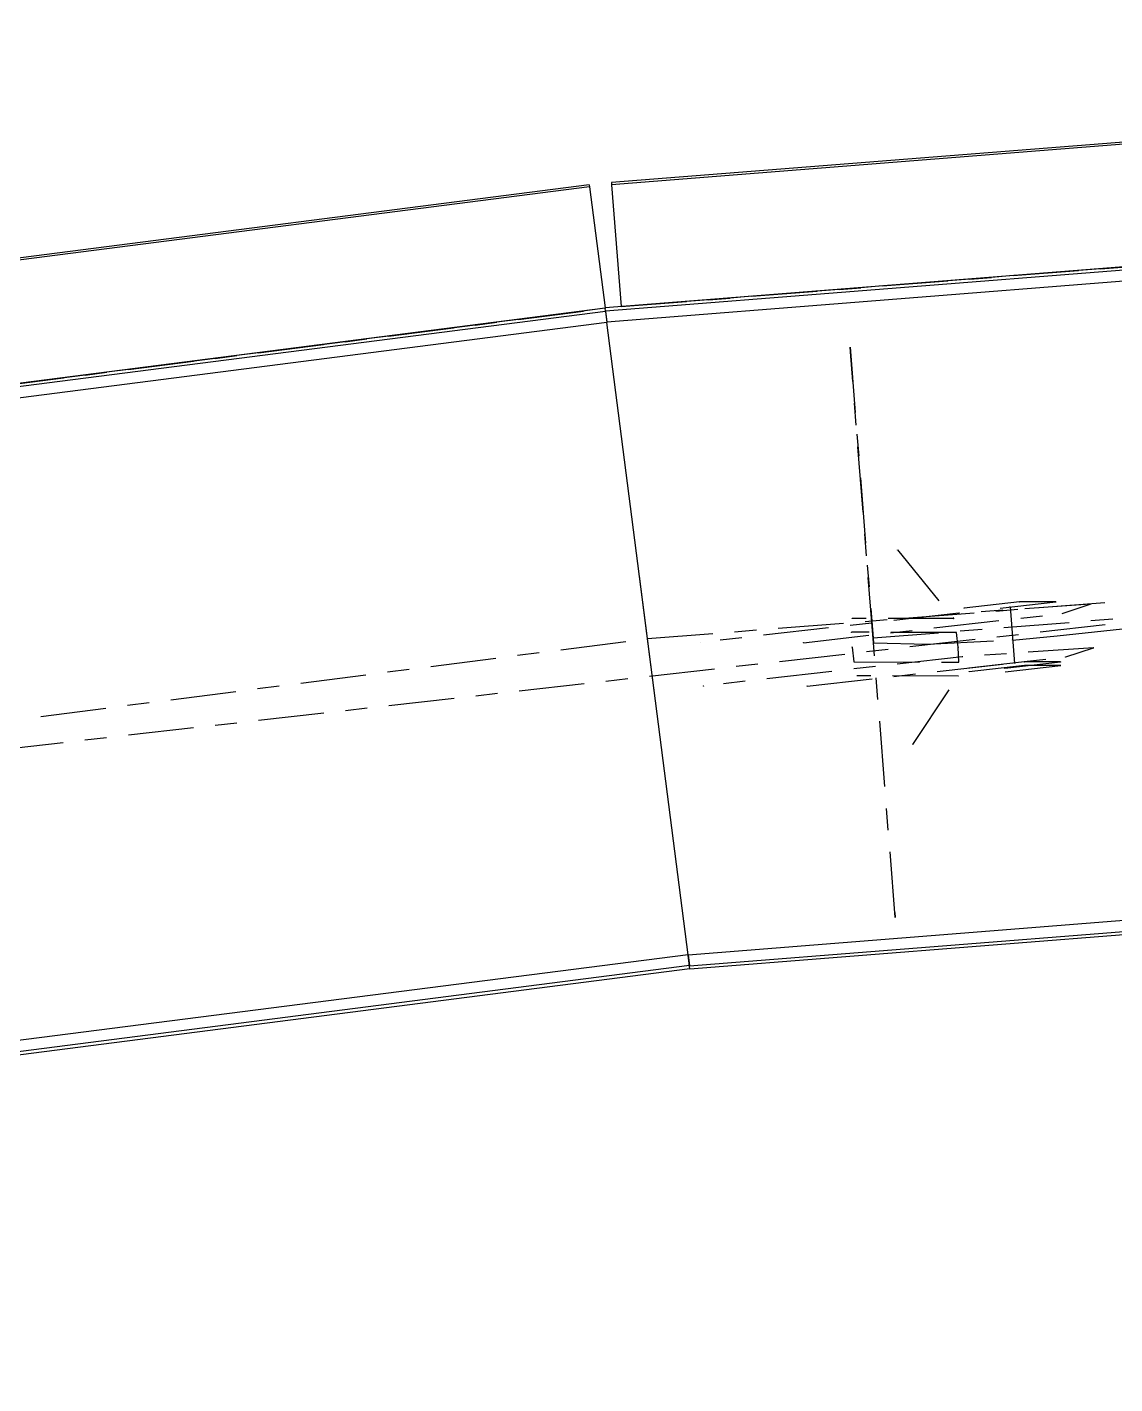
# Model space of a CAD drawing. Header units: millimetres. Extents: x 2368 to 8313, y 7493 to 11698.
# Drawn here: x 4481.4 to 4531.2, y 11398.7 to 11460.8 of the extents above; entities that cross this region are included whole.
import ezdxf

# ---------------------------------------------------------------- set-up
doc = ezdxf.new("R2010")
doc.units = ezdxf.units.MM
doc.linetypes.add('XKITLINE00', pattern=[0])
doc.linetypes.add('XKITLINE03', pattern=[6, 3, -1, 1, -1])

msp = doc.modelspace()

# ---------------------------------------------------------------- linework, layer by layer
at = {"color": 8, "linetype": 'XKITLINE00'}
for p, q in [((4841.0902, 11480.0157), (4508.1289, 11453.6953)), ((4841.098, 11479.916), (4508.1368, 11453.5956)), ((4842.2799, 11474.392), (4507.8375, 11447.9544)), ((4842.2843, 11474.2434), (4507.8564, 11447.8071)), ((4842.2996, 11473.7382), (4507.9207, 11447.3057)), ((4507.1145, 11453.5902), (4175.8295, 11411.0913)), ((4507.1273, 11453.491), (4175.8422, 11410.9921)), ((4507.1145, 11453.5902), (4507.1273, 11453.491)), ((4507.1273, 11453.491), (4507.8375, 11447.9544)), ((4508.1289, 11453.6953), (4508.1368, 11453.5956)), ((4508.1368, 11453.5956), (4508.5781, 11448.013)), ((4507.8398, 11447.9365), (4176.5547, 11405.4376)), ((4507.8587, 11447.7893), (4176.5736, 11405.2904)), ((4507.8564, 11447.8071), (4507.8375, 11447.9544)), ((4507.8564, 11447.8071), (4507.9207, 11447.3057)), ((4507.8587, 11447.7893), (4507.9229, 11447.2885)), ((4507.9229, 11447.2885), (4176.6378, 11404.7897)), ((4511.635, 11418.3522), (4507.9229, 11447.2885)), ((4843.1811, 11444.5435), (4511.6372, 11418.3351)), ((4843.1963, 11444.0383), (4511.7016, 11417.8337)), ((4510.1453, 11429.9647), (4509.4126, 11435.676)), ((4542.7369, 11420.1381), (4511.7205, 11417.6863)), ((4511.635, 11418.3522), (4180.3499, 11375.8533)), ((4511.6993, 11417.8515), (4180.4142, 11375.3526)), ((4511.635, 11418.3522), (4511.6993, 11417.8515)), ((4511.7205, 11417.6863), (4511.6372, 11418.3351)), ((4511.7182, 11417.7042), (4250.3449, 11384.174))]:
    msp.add_line(p, q, dxfattribs=at)
at = {"color": 8, "linetype": 'XKITLINE03'}
for p, q in [((4508.578, 11448.013), (4841.5392, 11474.3335)), ((4841.5393, 11474.3335), (4508.5781, 11448.013)), ((4509.7789, 11432.8204), (4842.7402, 11459.1408)), ((4509.779, 11432.8204), (4842.7403, 11459.1408)), ((4176.5546, 11405.4376), (4507.8397, 11447.9365)), ((4507.8398, 11447.9365), (4176.5547, 11405.4376)), ((4519.0707, 11445.9481), (4519.0542, 11446.1568)), ((4519.0542, 11446.1568), (4520.1073, 11432.8357)), ((4520.1238, 11432.627), (4519.0707, 11445.9481)), ((4396.5881, 11418.2997), (4560.5882, 11436.8368)), ((4521.2244, 11436.8772), (4523.7909, 11433.7361)), ((4524.0298, 11433.9819), (4512.1908, 11432.6438)), ((4516.9251, 11432.633), (4528.7641, 11433.9712)), ((4541.0418, 11434.4927), (4520.1071, 11432.8378)), ((4530.0423, 11434.3886), (4524.0298, 11433.9819)), ((4526.8127, 11434.5004), (4524.2709, 11434.2131)), ((4525.9214, 11434.2093), (4528.4631, 11434.4966)), ((4526.3733, 11434.2752), (4526.5779, 11431.6868)), ((4528.4631, 11434.4966), (4526.8127, 11434.5004)), ((4528.5353, 11432.9418), (4541.0583, 11434.2839)), ((4528.7641, 11433.9712), (4530.0423, 11434.3886)), ((4523.7909, 11433.7361), (4519.1537, 11433.7466)), ((4178.4938, 11390.3215), (4509.7789, 11432.8204)), ((4178.4939, 11390.3215), (4509.779, 11432.8204)), ((4523.9212, 11433.0987), (4519.1242, 11433.1096)), ((4520.1071, 11432.8378), (4520.1236, 11432.6291)), ((4522.6142, 11432.5715), (4526.4936, 11432.7535)), ((4524.003, 11432.4217), (4523.9212, 11433.0987)), ((4526.4936, 11432.7535), (4528.5353, 11432.9418)), ((4519.1493, 11432.4328), (4519.2311, 11431.7557)), ((4520.1236, 11432.6291), (4522.6142, 11432.5715)), ((4521.1168, 11420.0645), (4520.1238, 11432.627)), ((4524.0283, 11431.7448), (4524.003, 11432.4217)), ((4530.1997, 11432.3975), (4524.1872, 11431.9909)), ((4528.9215, 11431.9801), (4530.1997, 11432.3975)), ((4524.1872, 11431.9909), (4512.3482, 11430.6527)), ((4517.0825, 11430.642), (4528.9215, 11431.9801)), ((4519.2311, 11431.7557), (4524.0283, 11431.7448)), ((4527.0299, 11431.7527), (4524.4881, 11431.4654)), ((4527.0424, 11431.5934), (4524.5007, 11431.3062)), ((4526.1386, 11431.4617), (4528.6803, 11431.749)), ((4526.1512, 11431.3024), (4528.6929, 11431.5897)), ((4528.6803, 11431.749), (4527.0299, 11431.7527)), ((4528.6929, 11431.5897), (4527.0424, 11431.5934)), ((4523.9987, 11431.1079), (4519.3615, 11431.1184)), ((4521.9279, 11427.9772), (4523.9987, 11431.1079)), ((4521.1003, 11420.2732), (4521.1168, 11420.0645))]:
    msp.add_line(p, q, dxfattribs=at)
at = {"color": 8, "linetype": 'XKITLINE00'}
for centre in [(4507.8397, 11447.9365), (4507.8398, 11447.9365), (4508.578, 11448.013), (4508.5781, 11448.013), (4519.0542, 11446.1568), (4519.0542, 11446.1568), (4519.0707, 11445.9481), (4519.0707, 11445.9481), (4521.2244, 11436.8772), (4524.0298, 11433.9819), (4524.0298, 11433.9819), (4524.2709, 11434.2131), (4525.9214, 11434.2093), (4526.3733, 11434.2752), (4526.8127, 11434.5004), (4526.8127, 11434.5004), (4528.4631, 11434.4966), (4528.4631, 11434.4966), (4528.7641, 11433.9712), (4528.7641, 11433.9712), (4530.0423, 11434.3886), (4530.0423, 11434.3886), (4519.1537, 11433.7466), (4523.7909, 11433.7361), (4523.7909, 11433.7361), (4509.7789, 11432.8204), (4509.7789, 11432.8204), (4509.779, 11432.8204), (4509.779, 11432.8204), (4519.1242, 11433.1096), (4520.1071, 11432.8378), (4520.1071, 11432.8378), (4520.1073, 11432.8357), (4523.9212, 11433.0987), (4523.9212, 11433.0987), (4526.4936, 11432.7535), (4526.4936, 11432.7535), (4528.5353, 11432.9418), (4528.5353, 11432.9418), (4512.1908, 11432.6438), (4516.9251, 11432.633), (4519.1493, 11432.4328), (4520.1236, 11432.6291), (4520.1236, 11432.6291), (4520.1238, 11432.627), (4520.1238, 11432.627), (4522.6142, 11432.5715), (4522.6142, 11432.5715), (4524.003, 11432.4217), (4524.003, 11432.4217), (4530.1997, 11432.3975), (4530.1997, 11432.3975), (4519.2311, 11431.7557), (4519.2311, 11431.7557), (4524.0283, 11431.7448), (4524.0283, 11431.7448), (4524.1872, 11431.9909), (4524.1872, 11431.9909), (4524.4881, 11431.4654), (4526.5779, 11431.6868), (4527.0299, 11431.7527), (4527.0299, 11431.7527), (4527.0424, 11431.5934), (4527.0424, 11431.5934), (4528.6803, 11431.749), (4528.6803, 11431.749), (4528.6929, 11431.5897), (4528.6929, 11431.5897), (4528.9215, 11431.9801), (4528.9215, 11431.9801), (4519.3615, 11431.1184), (4523.9987, 11431.1079), (4523.9987, 11431.1079), (4524.5007, 11431.3062), (4526.1386, 11431.4617), (4526.1512, 11431.3024), (4512.3482, 11430.6527), (4517.0825, 11430.642), (4521.9279, 11427.9772), (4521.1003, 11420.2732), (4521.1168, 11420.0645), (4521.1168, 11420.0645)]:
    msp.add_circle(centre, 0.004, dxfattribs=at)

doc.saveas('drawing.dxf')
